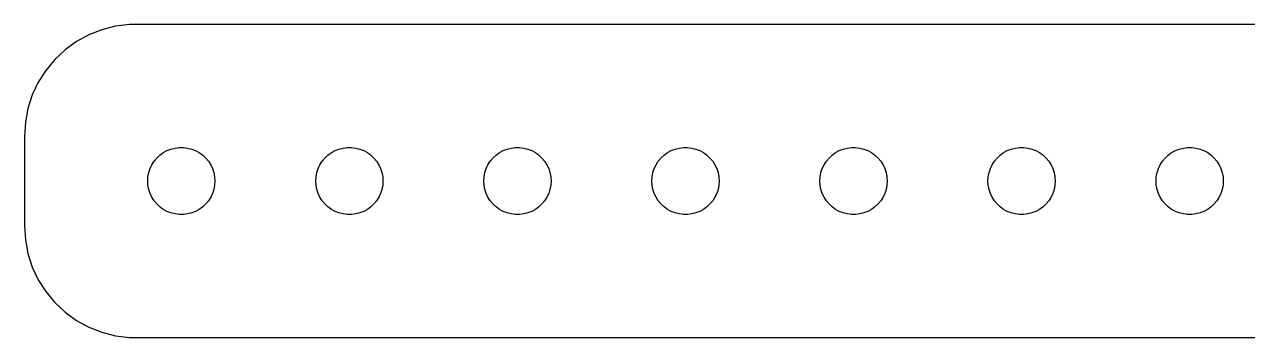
# Model space of a CAD drawing. Header units: metres. Extents: x -112 to 112, y 41 to 103.
# Drawn here: x -112 to -57.4, y 41 to 55 of the extents above; entities that cross this region are included whole.
import ezdxf

# ---------------------------------------------------------------- set-up
doc = ezdxf.new("R2010")
doc.units = ezdxf.units.M

msp = doc.modelspace()

# ---------------------------------------------------------------- linework, layer by layer
for p, q in [((-108.545, 54.7553), (-109.129, 54.5241)), ((-107.937, 54.9114), (-108.545, 54.7553)), ((-107.314, 54.9901), (-107.937, 54.9114)), ((107.314, 54.9901), (-107.314, 54.9901)), ((-109.679, 54.2216), (-110.187, 53.8526)), ((-109.129, 54.5241), (-109.679, 54.2216)), ((-110.187, 53.8526), (-110.645, 53.4227)), ((-110.645, 53.4227), (-111.045, 52.9389)), ((-111.382, 52.4088), (-111.649, 51.8406)), ((-111.045, 52.9389), (-111.382, 52.4088)), ((-111.649, 51.8406), (-111.843, 51.2434)), ((-111.843, 51.2434), (-111.961, 50.6267)), ((-111.961, 50.6267), (-112, 50)), ((-112, 50), (-112, 46)), ((-106.093, 49.0268), (-105.956, 49.1558)), ((-105.956, 49.1558), (-105.804, 49.2665)), ((-105.804, 49.2665), (-105.639, 49.3572)), ((-105.639, 49.3572), (-105.464, 49.4266)), ((-105.464, 49.4266), (-105.281, 49.4734)), ((-105.281, 49.4734), (-105.094, 49.497)), ((-105.094, 49.497), (-104.906, 49.497)), ((-104.906, 49.497), (-104.719, 49.4734)), ((-104.719, 49.4734), (-104.536, 49.4266)), ((-104.536, 49.4266), (-104.361, 49.3572)), ((-104.361, 49.3572), (-104.196, 49.2665)), ((-104.196, 49.2665), (-104.044, 49.1558)), ((-104.044, 49.1558), (-103.907, 49.0268)), ((-98.5934, 49.0268), (-98.4561, 49.1558)), ((-98.4561, 49.1558), (-98.3037, 49.2665)), ((-98.3037, 49.2665), (-98.1387, 49.3572)), ((-98.1387, 49.3572), (-97.9635, 49.4266)), ((-97.9635, 49.4266), (-97.7811, 49.4734)), ((-97.7811, 49.4734), (-97.5942, 49.497)), ((-97.5942, 49.497), (-97.4058, 49.497)), ((-97.4058, 49.497), (-97.2189, 49.4734)), ((-97.2189, 49.4734), (-97.0365, 49.4266)), ((-97.0365, 49.4266), (-96.8613, 49.3572)), ((-96.8613, 49.3572), (-96.6963, 49.2665)), ((-96.6963, 49.2665), (-96.5439, 49.1558)), ((-96.5439, 49.1558), (-96.4065, 49.0268)), ((-91.0934, 49.0268), (-90.9561, 49.1558)), ((-90.9561, 49.1558), (-90.8037, 49.2665)), ((-90.8037, 49.2665), (-90.6387, 49.3572)), ((-90.6387, 49.3572), (-90.4635, 49.4266)), ((-90.4635, 49.4266), (-90.2811, 49.4734)), ((-90.2811, 49.4734), (-90.0942, 49.497)), ((-90.0942, 49.497), (-89.9058, 49.497)), ((-89.9058, 49.497), (-89.7189, 49.4734)), ((-89.7189, 49.4734), (-89.5365, 49.4266)), ((-89.5365, 49.4266), (-89.3613, 49.3572)), ((-89.3613, 49.3572), (-89.1963, 49.2665)), ((-89.1963, 49.2665), (-89.0439, 49.1558)), ((-89.0439, 49.1558), (-88.9065, 49.0268)), ((-83.5934, 49.0268), (-83.4561, 49.1558)), ((-83.4561, 49.1558), (-83.3037, 49.2665)), ((-83.3037, 49.2665), (-83.1387, 49.3572)), ((-83.1387, 49.3572), (-82.9635, 49.4266)), ((-82.9635, 49.4266), (-82.7811, 49.4734)), ((-82.7811, 49.4734), (-82.5942, 49.497)), ((-82.5942, 49.497), (-82.4058, 49.497)), ((-82.4058, 49.497), (-82.2189, 49.4734)), ((-82.2189, 49.4734), (-82.0365, 49.4266)), ((-82.0365, 49.4266), (-81.8613, 49.3572)), ((-81.8613, 49.3572), (-81.6963, 49.2665)), ((-81.6963, 49.2665), (-81.5439, 49.1558)), ((-81.5439, 49.1558), (-81.4065, 49.0268)), ((-76.0934, 49.0268), (-75.9561, 49.1558)), ((-75.9561, 49.1558), (-75.8037, 49.2665)), ((-75.8037, 49.2665), (-75.6387, 49.3572)), ((-75.6387, 49.3572), (-75.4635, 49.4266)), ((-75.4635, 49.4266), (-75.2811, 49.4734)), ((-75.2811, 49.4734), (-75.0942, 49.497)), ((-75.0942, 49.497), (-74.9058, 49.497)), ((-74.9058, 49.497), (-74.7189, 49.4734)), ((-74.7189, 49.4734), (-74.5365, 49.4266)), ((-74.5365, 49.4266), (-74.3613, 49.3572)), ((-74.3613, 49.3572), (-74.1963, 49.2665)), ((-74.1963, 49.2665), (-74.0439, 49.1558)), ((-74.0439, 49.1558), (-73.9065, 49.0268)), ((-68.5934, 49.0268), (-68.4561, 49.1558)), ((-68.4561, 49.1558), (-68.3037, 49.2665)), ((-68.3037, 49.2665), (-68.1387, 49.3572)), ((-68.1387, 49.3572), (-67.9635, 49.4266)), ((-67.9635, 49.4266), (-67.7811, 49.4734)), ((-67.7811, 49.4734), (-67.5942, 49.497)), ((-67.5942, 49.497), (-67.4058, 49.497)), ((-67.4058, 49.497), (-67.2189, 49.4734)), ((-67.2189, 49.4734), (-67.0365, 49.4266)), ((-67.0365, 49.4266), (-66.8613, 49.3572)), ((-66.8613, 49.3572), (-66.6963, 49.2665)), ((-66.6963, 49.2665), (-66.5439, 49.1558)), ((-66.5439, 49.1558), (-66.4065, 49.0268)), ((-61.0934, 49.0268), (-60.9561, 49.1558)), ((-60.9561, 49.1558), (-60.8037, 49.2665)), ((-60.8037, 49.2665), (-60.6387, 49.3572)), ((-60.6387, 49.3572), (-60.4635, 49.4266)), ((-60.4635, 49.4266), (-60.2811, 49.4734)), ((-60.2811, 49.4734), (-60.0942, 49.497)), ((-60.0942, 49.497), (-59.9058, 49.497)), ((-59.9058, 49.497), (-59.7189, 49.4734)), ((-59.7189, 49.4734), (-59.5365, 49.4266)), ((-59.5365, 49.4266), (-59.3613, 49.3572)), ((-59.3613, 49.3572), (-59.1963, 49.2665)), ((-59.1963, 49.2665), (-59.0439, 49.1558)), ((-59.0439, 49.1558), (-58.9065, 49.0268)), ((-106.395, 48.5522), (-106.314, 48.7226)), ((-106.314, 48.7226), (-106.214, 48.8817)), ((-106.214, 48.8817), (-106.093, 49.0268)), ((-103.907, 49.0268), (-103.786, 48.8817)), ((-103.786, 48.8817), (-103.686, 48.7226)), ((-103.686, 48.7226), (-103.605, 48.5522)), ((-98.8947, 48.5522), (-98.8145, 48.7226)), ((-98.8145, 48.7226), (-98.7135, 48.8817)), ((-98.7135, 48.8817), (-98.5934, 49.0268)), ((-96.4065, 49.0268), (-96.2865, 48.8817)), ((-96.2865, 48.8817), (-96.1855, 48.7226)), ((-96.1855, 48.7226), (-96.1053, 48.5522)), ((-91.3947, 48.5522), (-91.3145, 48.7226)), ((-91.3145, 48.7226), (-91.2135, 48.8817)), ((-91.2135, 48.8817), (-91.0934, 49.0268)), ((-88.9065, 49.0268), (-88.7865, 48.8817)), ((-88.7865, 48.8817), (-88.6855, 48.7226)), ((-88.6855, 48.7226), (-88.6053, 48.5522)), ((-83.8947, 48.5522), (-83.8145, 48.7226)), ((-83.8145, 48.7226), (-83.7135, 48.8817)), ((-83.7135, 48.8817), (-83.5934, 49.0268)), ((-81.4065, 49.0268), (-81.2865, 48.8817)), ((-81.2865, 48.8817), (-81.1855, 48.7226)), ((-81.1855, 48.7226), (-81.1053, 48.5522)), ((-76.3947, 48.5522), (-76.3145, 48.7226)), ((-76.3145, 48.7226), (-76.2135, 48.8817)), ((-76.2135, 48.8817), (-76.0934, 49.0268)), ((-73.9065, 49.0268), (-73.7865, 48.8817)), ((-73.7865, 48.8817), (-73.6855, 48.7226)), ((-73.6855, 48.7226), (-73.6053, 48.5522)), ((-68.8947, 48.5522), (-68.8145, 48.7226)), ((-68.8145, 48.7226), (-68.7135, 48.8817)), ((-68.7135, 48.8817), (-68.5934, 49.0268)), ((-66.4065, 49.0268), (-66.2865, 48.8817)), ((-66.2865, 48.8817), (-66.1855, 48.7226)), ((-66.1855, 48.7226), (-66.1053, 48.5522)), ((-61.3947, 48.5522), (-61.3145, 48.7226)), ((-61.3145, 48.7226), (-61.2135, 48.8817)), ((-61.2135, 48.8817), (-61.0934, 49.0268)), ((-58.9065, 49.0268), (-58.7865, 48.8817)), ((-58.7865, 48.8817), (-58.6855, 48.7226)), ((-58.6855, 48.7226), (-58.6053, 48.5522)), ((-106.5, 48), (-106.488, 48.188)), ((-106.488, 48.188), (-106.453, 48.373)), ((-106.453, 48.373), (-106.395, 48.5522)), ((-103.605, 48.5522), (-103.547, 48.373)), ((-103.547, 48.373), (-103.512, 48.188)), ((-103.512, 48.188), (-103.5, 48)), ((-99, 48), (-98.9882, 48.188)), ((-98.9882, 48.188), (-98.9529, 48.373)), ((-98.9529, 48.373), (-98.8947, 48.5522)), ((-96.1053, 48.5522), (-96.0471, 48.373)), ((-96.0471, 48.373), (-96.0118, 48.188)), ((-96.0118, 48.188), (-96, 48)), ((-91.5, 48), (-91.4882, 48.188)), ((-91.4882, 48.188), (-91.4529, 48.373)), ((-91.4529, 48.373), (-91.3947, 48.5522)), ((-88.6053, 48.5522), (-88.5471, 48.373)), ((-88.5471, 48.373), (-88.5118, 48.188)), ((-88.5118, 48.188), (-88.5, 48)), ((-84, 48), (-83.9882, 48.188)), ((-83.9882, 48.188), (-83.9529, 48.373)), ((-83.9529, 48.373), (-83.8947, 48.5522)), ((-81.1053, 48.5522), (-81.0471, 48.373)), ((-81.0471, 48.373), (-81.0118, 48.188)), ((-81.0118, 48.188), (-81, 48)), ((-76.5, 48), (-76.4882, 48.188)), ((-76.4882, 48.188), (-76.4529, 48.373)), ((-76.4529, 48.373), (-76.3947, 48.5522)), ((-73.6053, 48.5522), (-73.5471, 48.373)), ((-73.5471, 48.373), (-73.5118, 48.188)), ((-73.5118, 48.188), (-73.5, 48)), ((-69, 48), (-68.9882, 48.188)), ((-68.9882, 48.188), (-68.9529, 48.373)), ((-68.9529, 48.373), (-68.8947, 48.5522)), ((-66.1053, 48.5522), (-66.0471, 48.373)), ((-66.0471, 48.373), (-66.0118, 48.188)), ((-66.0118, 48.188), (-66, 48)), ((-61.5, 48), (-61.4882, 48.188)), ((-61.4882, 48.188), (-61.4529, 48.373)), ((-61.4529, 48.373), (-61.3947, 48.5522)), ((-58.6053, 48.5522), (-58.5471, 48.373)), ((-58.5471, 48.373), (-58.5118, 48.188)), ((-58.5118, 48.188), (-58.5, 48)), ((-106.488, 47.812), (-106.5, 48)), ((-106.453, 47.627), (-106.488, 47.812)), ((-106.395, 47.4478), (-106.453, 47.627)), ((-103.547, 47.627), (-103.605, 47.4478)), ((-103.512, 47.812), (-103.547, 47.627)), ((-103.5, 48), (-103.512, 47.812)), ((-98.9882, 47.812), (-99, 48)), ((-98.9529, 47.627), (-98.9882, 47.812)), ((-98.8947, 47.4478), (-98.9529, 47.627)), ((-96.0471, 47.627), (-96.1053, 47.4478)), ((-96.0118, 47.812), (-96.0471, 47.627)), ((-96, 48), (-96.0118, 47.812)), ((-91.4882, 47.812), (-91.5, 48)), ((-91.4529, 47.627), (-91.4882, 47.812)), ((-91.3947, 47.4478), (-91.4529, 47.627)), ((-88.5471, 47.627), (-88.6053, 47.4478)), ((-88.5118, 47.812), (-88.5471, 47.627)), ((-88.5, 48), (-88.5118, 47.812)), ((-83.9882, 47.812), (-84, 48)), ((-83.9529, 47.627), (-83.9882, 47.812)), ((-83.8947, 47.4478), (-83.9529, 47.627)), ((-81.0471, 47.627), (-81.1053, 47.4478)), ((-81.0118, 47.812), (-81.0471, 47.627)), ((-81, 48), (-81.0118, 47.812)), ((-76.4882, 47.812), (-76.5, 48)), ((-76.4529, 47.627), (-76.4882, 47.812)), ((-76.3947, 47.4478), (-76.4529, 47.627)), ((-73.5471, 47.627), (-73.6053, 47.4478)), ((-73.5118, 47.812), (-73.5471, 47.627)), ((-73.5, 48), (-73.5118, 47.812)), ((-68.9882, 47.812), (-69, 48)), ((-68.9529, 47.627), (-68.9882, 47.812)), ((-68.8947, 47.4478), (-68.9529, 47.627)), ((-66.0471, 47.627), (-66.1053, 47.4478)), ((-66.0118, 47.812), (-66.0471, 47.627)), ((-66, 48), (-66.0118, 47.812)), ((-61.4882, 47.812), (-61.5, 48)), ((-61.4529, 47.627), (-61.4882, 47.812)), ((-61.3947, 47.4478), (-61.4529, 47.627)), ((-58.5471, 47.627), (-58.6053, 47.4478)), ((-58.5118, 47.812), (-58.5471, 47.627)), ((-58.5, 48), (-58.5118, 47.812)), ((-106.314, 47.2774), (-106.395, 47.4478)), ((-106.214, 47.1183), (-106.314, 47.2774)), ((-106.093, 46.9732), (-106.214, 47.1183)), ((-105.956, 46.8442), (-106.093, 46.9732)), ((-103.907, 46.9732), (-104.044, 46.8442)), ((-103.786, 47.1183), (-103.907, 46.9732)), ((-103.686, 47.2774), (-103.786, 47.1183)), ((-103.605, 47.4478), (-103.686, 47.2774)), ((-98.8145, 47.2774), (-98.8947, 47.4478)), ((-98.7135, 47.1183), (-98.8145, 47.2774)), ((-98.5934, 46.9732), (-98.7135, 47.1183)), ((-98.4561, 46.8442), (-98.5934, 46.9732)), ((-96.4065, 46.9732), (-96.5439, 46.8442)), ((-96.2865, 47.1183), (-96.4065, 46.9732)), ((-96.1855, 47.2774), (-96.2865, 47.1183)), ((-96.1053, 47.4478), (-96.1855, 47.2774)), ((-91.3145, 47.2774), (-91.3947, 47.4478)), ((-91.2135, 47.1183), (-91.3145, 47.2774)), ((-91.0934, 46.9732), (-91.2135, 47.1183)), ((-90.9561, 46.8442), (-91.0934, 46.9732)), ((-88.9065, 46.9732), (-89.0439, 46.8442)), ((-88.7865, 47.1183), (-88.9065, 46.9732)), ((-88.6855, 47.2774), (-88.7865, 47.1183)), ((-88.6053, 47.4478), (-88.6855, 47.2774)), ((-83.8145, 47.2774), (-83.8947, 47.4478)), ((-83.7135, 47.1183), (-83.8145, 47.2774)), ((-83.5934, 46.9732), (-83.7135, 47.1183)), ((-83.4561, 46.8442), (-83.5934, 46.9732)), ((-81.4065, 46.9732), (-81.5439, 46.8442)), ((-81.2865, 47.1183), (-81.4065, 46.9732)), ((-81.1855, 47.2774), (-81.2865, 47.1183)), ((-81.1053, 47.4478), (-81.1855, 47.2774)), ((-76.3145, 47.2774), (-76.3947, 47.4478)), ((-76.2135, 47.1183), (-76.3145, 47.2774)), ((-76.0934, 46.9732), (-76.2135, 47.1183)), ((-75.9561, 46.8442), (-76.0934, 46.9732)), ((-73.9065, 46.9732), (-74.0439, 46.8442)), ((-73.7865, 47.1183), (-73.9065, 46.9732)), ((-73.6855, 47.2774), (-73.7865, 47.1183)), ((-73.6053, 47.4478), (-73.6855, 47.2774)), ((-68.8145, 47.2774), (-68.8947, 47.4478)), ((-68.7135, 47.1183), (-68.8145, 47.2774)), ((-68.5934, 46.9732), (-68.7135, 47.1183)), ((-68.4561, 46.8442), (-68.5934, 46.9732)), ((-66.4065, 46.9732), (-66.5439, 46.8442)), ((-66.2865, 47.1183), (-66.4065, 46.9732)), ((-66.1855, 47.2774), (-66.2865, 47.1183)), ((-66.1053, 47.4478), (-66.1855, 47.2774)), ((-61.3145, 47.2774), (-61.3947, 47.4478)), ((-61.2135, 47.1183), (-61.3145, 47.2774)), ((-61.0934, 46.9732), (-61.2135, 47.1183)), ((-60.9561, 46.8442), (-61.0934, 46.9732)), ((-58.9065, 46.9732), (-59.0439, 46.8442)), ((-58.7865, 47.1183), (-58.9065, 46.9732)), ((-58.6855, 47.2774), (-58.7865, 47.1183)), ((-58.6053, 47.4478), (-58.6855, 47.2774)), ((-105.804, 46.7335), (-105.956, 46.8442)), ((-105.639, 46.6428), (-105.804, 46.7335)), ((-105.464, 46.5734), (-105.639, 46.6428)), ((-105.281, 46.5266), (-105.464, 46.5734)), ((-105.094, 46.503), (-105.281, 46.5266)), ((-104.906, 46.503), (-105.094, 46.503)), ((-104.719, 46.5266), (-104.906, 46.503)), ((-104.536, 46.5734), (-104.719, 46.5266)), ((-104.361, 46.6428), (-104.536, 46.5734)), ((-104.196, 46.7335), (-104.361, 46.6428)), ((-104.044, 46.8442), (-104.196, 46.7335)), ((-98.3037, 46.7335), (-98.4561, 46.8442)), ((-98.1387, 46.6428), (-98.3037, 46.7335)), ((-97.9635, 46.5734), (-98.1387, 46.6428)), ((-97.7811, 46.5266), (-97.9635, 46.5734)), ((-97.5942, 46.503), (-97.7811, 46.5266)), ((-97.4058, 46.503), (-97.5942, 46.503)), ((-97.2189, 46.5266), (-97.4058, 46.503)), ((-97.0365, 46.5734), (-97.2189, 46.5266)), ((-96.8613, 46.6428), (-97.0365, 46.5734)), ((-96.6963, 46.7335), (-96.8613, 46.6428)), ((-96.5439, 46.8442), (-96.6963, 46.7335)), ((-90.8037, 46.7335), (-90.9561, 46.8442)), ((-90.6387, 46.6428), (-90.8037, 46.7335)), ((-90.4635, 46.5734), (-90.6387, 46.6428)), ((-90.2811, 46.5266), (-90.4635, 46.5734)), ((-90.0942, 46.503), (-90.2811, 46.5266)), ((-89.9058, 46.503), (-90.0942, 46.503)), ((-89.7189, 46.5266), (-89.9058, 46.503)), ((-89.5365, 46.5734), (-89.7189, 46.5266)), ((-89.3613, 46.6428), (-89.5365, 46.5734)), ((-89.1963, 46.7335), (-89.3613, 46.6428)), ((-89.0439, 46.8442), (-89.1963, 46.7335)), ((-83.3037, 46.7335), (-83.4561, 46.8442)), ((-83.1387, 46.6428), (-83.3037, 46.7335)), ((-82.9635, 46.5734), (-83.1387, 46.6428)), ((-82.7811, 46.5266), (-82.9635, 46.5734)), ((-82.5942, 46.503), (-82.7811, 46.5266)), ((-82.4058, 46.503), (-82.5942, 46.503)), ((-82.2189, 46.5266), (-82.4058, 46.503)), ((-82.0365, 46.5734), (-82.2189, 46.5266)), ((-81.8613, 46.6428), (-82.0365, 46.5734)), ((-81.6963, 46.7335), (-81.8613, 46.6428)), ((-81.5439, 46.8442), (-81.6963, 46.7335)), ((-75.8037, 46.7335), (-75.9561, 46.8442)), ((-75.6387, 46.6428), (-75.8037, 46.7335)), ((-75.4635, 46.5734), (-75.6387, 46.6428)), ((-75.2811, 46.5266), (-75.4635, 46.5734)), ((-75.0942, 46.503), (-75.2811, 46.5266)), ((-74.9058, 46.503), (-75.0942, 46.503)), ((-74.7189, 46.5266), (-74.9058, 46.503)), ((-74.5365, 46.5734), (-74.7189, 46.5266)), ((-74.3613, 46.6428), (-74.5365, 46.5734)), ((-74.1963, 46.7335), (-74.3613, 46.6428)), ((-74.0439, 46.8442), (-74.1963, 46.7335)), ((-68.3037, 46.7335), (-68.4561, 46.8442)), ((-68.1387, 46.6428), (-68.3037, 46.7335)), ((-67.9635, 46.5734), (-68.1387, 46.6428)), ((-67.7811, 46.5266), (-67.9635, 46.5734)), ((-67.5942, 46.503), (-67.7811, 46.5266)), ((-67.4058, 46.503), (-67.5942, 46.503)), ((-67.2189, 46.5266), (-67.4058, 46.503)), ((-67.0365, 46.5734), (-67.2189, 46.5266)), ((-66.8613, 46.6428), (-67.0365, 46.5734)), ((-66.6963, 46.7335), (-66.8613, 46.6428)), ((-66.5439, 46.8442), (-66.6963, 46.7335)), ((-60.8037, 46.7335), (-60.9561, 46.8442)), ((-60.6387, 46.6428), (-60.8037, 46.7335)), ((-60.4635, 46.5734), (-60.6387, 46.6428)), ((-60.2811, 46.5266), (-60.4635, 46.5734)), ((-60.0942, 46.503), (-60.2811, 46.5266)), ((-59.9058, 46.503), (-60.0942, 46.503)), ((-59.7189, 46.5266), (-59.9058, 46.503)), ((-59.5365, 46.5734), (-59.7189, 46.5266)), ((-59.3613, 46.6428), (-59.5365, 46.5734)), ((-59.1963, 46.7335), (-59.3613, 46.6428)), ((-59.0439, 46.8442), (-59.1963, 46.7335)), ((-112, 46), (-111.961, 45.3733)), ((-111.961, 45.3733), (-111.843, 44.7566)), ((-111.843, 44.7566), (-111.649, 44.1594)), ((-111.649, 44.1594), (-111.382, 43.5912)), ((-111.382, 43.5912), (-111.045, 43.0611)), ((-111.045, 43.0611), (-110.645, 42.5773)), ((-110.645, 42.5773), (-110.187, 42.1474)), ((-110.187, 42.1474), (-109.679, 41.7784)), ((-109.679, 41.7784), (-109.129, 41.4759)), ((-109.129, 41.4759), (-108.545, 41.2447)), ((-108.545, 41.2447), (-107.937, 41.0886)), ((-107.937, 41.0886), (-107.314, 41.0099)), ((-107.314, 41.0099), (107.314, 41.0099))]:
    msp.add_line(p, q)

doc.saveas('drawing.dxf')
